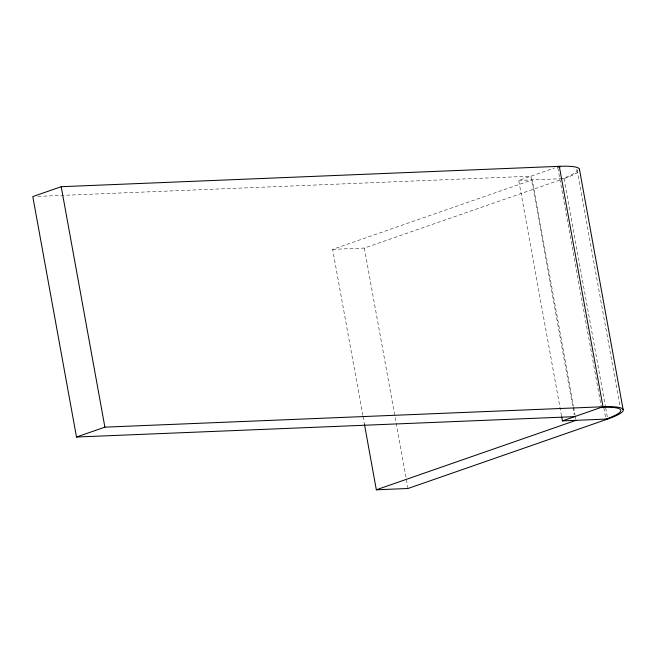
<?xml version="1.0" encoding="UTF-8"?>
<svg xmlns="http://www.w3.org/2000/svg" width="656" height="656" viewBox="0 0 656 656"><rect width="100%" height="100%" fill="white"/><g stroke="black" fill="none" stroke-linecap="round" stroke-linejoin="round"><path stroke-width="0.49" stroke-dasharray="3.28 2.46" d="M561.503 415.855L518.724 180.441L554.566 167.969M362.809 415.346L332.641 249.354L532.303 179.883L573.442 406.244M332.641 249.354L364.342 248.058L562.077 179.26M37.917 196.374L530.893 176.202L572.762 406.589M518.724 180.441L564.004 178.588A61.771 9.127 -10.3 0 0 577.485 172.38M577.091 170.052L620.051 406.466M564.004 178.588L605.504 406.958M605.685 407.958L607.702 419.028M603.873 408.04L605.89 419.102M557.854 167.895L601.183 406.326M573.623 407.245L575.091 415.297M575.271 416.298L575.82 419.315M572.942 407.589L574.221 414.633M364.342 248.058L408.032 488.499M362.989 416.355L364.457 424.399M576.755 169.182A59.302 8.766 -10.3 0 1 562.192 178.662"/><path stroke-width="0.98" d="M579.502 169.863A61.771 9.127 -10.3 0 0 559.297 166.321L61.205 186.706L32.8 196.587L76.498 437.027L574.59 416.65M557.362 166.993L559.297 166.321L602.987 406.761A61.771 9.127 -10.3 0 1 607.702 419.028L408.032 488.499L376.339 489.794L364.457 424.399M76.498 437.027L104.894 427.146L602.987 406.761L562.422 420.881L561.684 416.855M376.339 489.794L576.001 420.324M562.422 420.881L607.702 419.028M579.428 169.15L623.126 409.59M61.205 186.706L104.894 427.146M557.674 166.886A59.302 8.766 -10.3 0 1 560.322 166.804M601.372 407.327A59.302 8.766 -10.3 0 1 605.89 419.102"/></g></svg>
